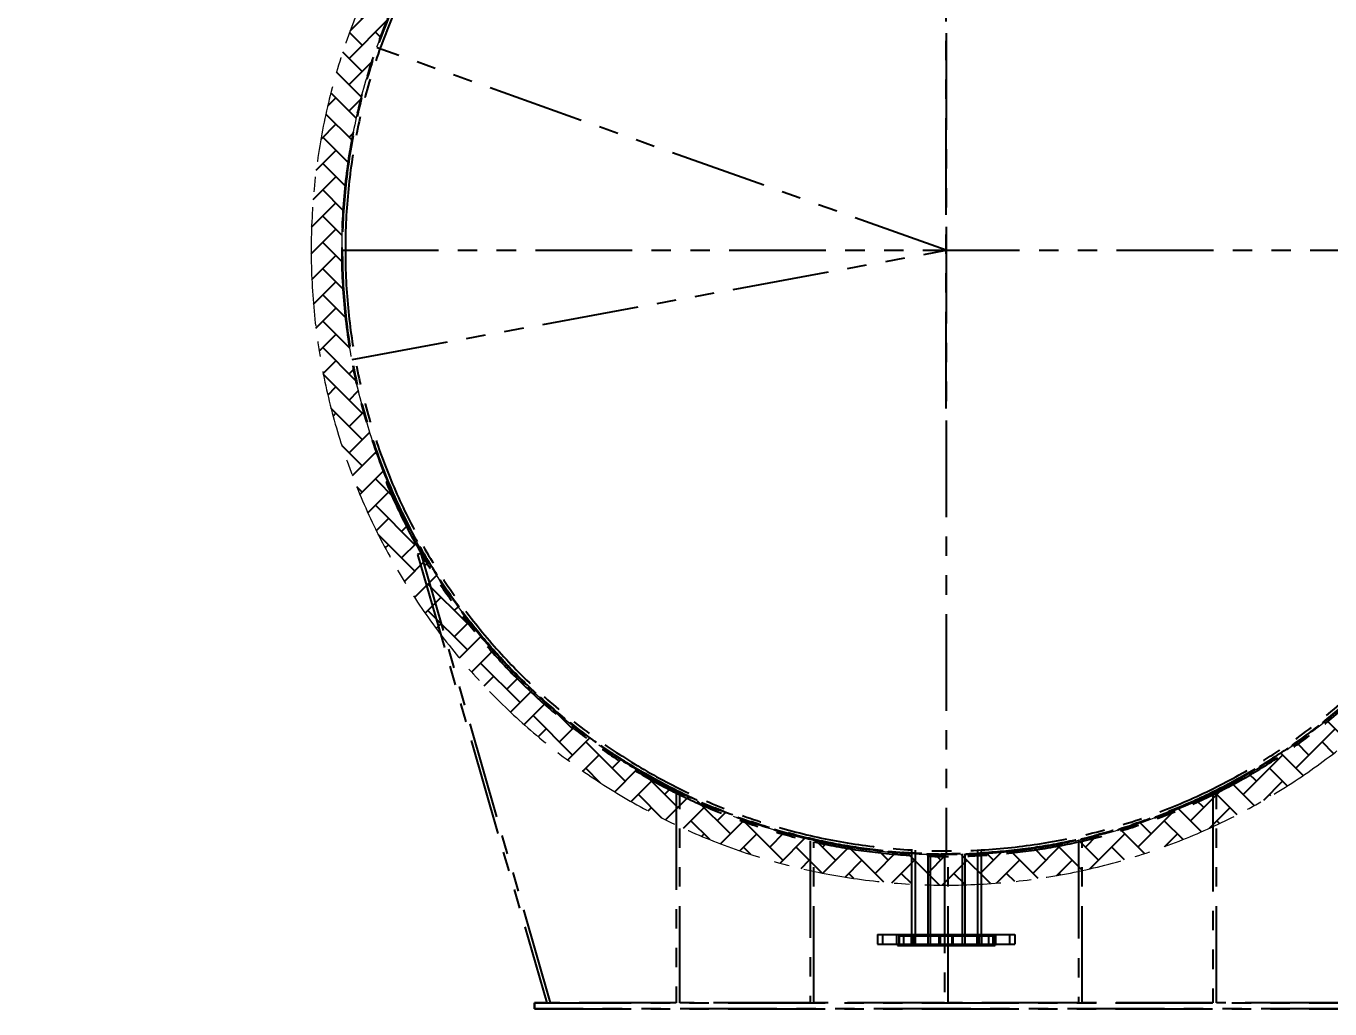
# Model space of a CAD drawing. Header units: millimetres. Extents: x -46397 to 283259, y -8690 to 23983.
# Drawn here: x -16944 to -14807, y 597 to 2208 of the extents above; entities that cross this region are included whole.
import ezdxf

# ---------------------------------------------------------------- set-up
doc = ezdxf.new("R2010")
doc.units = ezdxf.units.MM
doc.linetypes.add('CENTER', pattern=[2, 1.25, -0.25, 0.25, -0.25])
doc.linetypes.add('PHANTOM', pattern=[63.5, 31.75, -6.35, 6.35, -6.35, 6.35, -6.35])
doc.layers.get('Defpoints').update_dxf_attribs({"lineweight": 0})
doc.layers.add('DUONGTAM', color=1, linetype='CENTER', lineweight=0)
doc.layers.add('PHANTOM 2', color=8, linetype='Continuous', lineweight=0)
doc.styles.add('GHI CHÚ 1', font='isocp_IV25.ttf', dxfattribs={"width": 0.8})
doc.dimstyles.new('1-30SCALE', dxfattribs={"dimtxt": 75, "dimasz": 75, "dimexe": 37.5, "dimexo": 30, "dimgap": 30, "dimtad": 1, "dimtoh": 1, "dimdec": 0, "dimdsep": 46, "dimtxsty": 'GHI CHÚ 1', "dimcen": 0.09, "dimclrd": 256, "dimclre": 256, "dimclrt": 2, "dimadec": 0, "dimazin": 0, "dimtfac": 1, "dimtdec": 0, "dimtofl": 0, "dimtmove": 0, "dimatfit": 3, "dimfxl": 1, "dimlwd": 0, "dimlwe": 0, "dimarcsym": 0})

# ---------------------------------------------------------------- blocks, each defined once
blk = doc.blocks.new('BO-3')
at = {"color": 251, "linetype": 'PHANTOM', "ltscale": 5, "extrusion": (0, 1, 0)}
for p, q in [((0, 984.3), (0, 2384)), ((-914.6, 865.1), (-918.3, 863.6)), ((-860.8, 747), (-866.5, 745.1)), ((-866.5, 745.1), (-655, 10)), ((-648.7, 10), (-860.8, 747)), ((-850.4, 729.4), (-855.3, 727.8)), ((-443, 354.2), (-443, 10)), ((-437, 10), (-437, 351.2)), ((437, 351.2), (437, 10)), ((443, 10), (443, 354.2)), ((-223, 275.3), (-223, 10)), ((-217, 10), (-217, 274)), ((-57.1, 260.7), (-57.1, 122)), ((-51.1, 260.3), (-51.1, 104)), ((51.1, 260.3), (51.1, 104)), ((57.2, 260.7), (57.2, 122)), ((217, 274), (217, 10)), ((223, 10), (223, 275.3)), ((-30.1, 254.5), (-30.1, 120)), ((-26.2, 254.3), (-26.2, 104)), ((-3, 250), (-3, 10)), ((3, 10), (3, 250)), ((26.2, 254.3), (26.2, 104)), ((30.2, 254.5), (30.2, 120)), ((-112.5, 122), (-30.1, 122)), ((-112.5, 122), (-112.5, 106)), ((-104, 106), (-104, 122)), ((-81, 106), (-81, 122)), ((-77.5, 120), (77.5, 120)), ((-77.5, 120), (-77.5, 106)), ((-76.9, 106), (-76.9, 122)), ((-69.5, 106), (-69.5, 120)), ((-57.7, 122), (-57.7, 104)), ((-57.1, 122), (-57.1, 104)), ((-53.9, 106), (-53.9, 122)), ((-50.5, 106), (-50.5, 120)), ((-30.5, 120), (-30.5, 104)), ((-30.1, 122), (30.2, 122)), ((-30.1, 120), (-30.1, 104)), ((-11.5, 106), (-11.5, 122)), ((-9.5, 106), (-9.5, 120)), ((9.5, 106), (9.5, 120)), ((11.5, 106), (11.5, 122)), ((30.2, 122), (112.5, 122)), ((30.2, 120), (30.2, 104)), ((30.6, 120), (30.6, 104)), ((50.5, 106), (50.5, 120)), ((53.9, 106), (53.9, 122)), ((57.2, 122), (57.2, 104)), ((57.7, 122), (57.7, 104)), ((69.5, 106), (69.5, 120)), ((76.9, 106), (76.9, 122)), ((77.5, 120), (77.5, 106)), ((81, 106), (81, 122)), ((104, 106), (104, 122)), ((112.5, 122), (112.5, 106)), ((-112.5, 106), (-77.5, 106)), ((-80, 106), (-80, 104)), ((-80, 104), (-48, 104)), ((-77.5, 106), (77.5, 106)), ((-48, 106), (-48, 104)), ((-48, 104), (48, 104)), ((48, 106), (48, 104)), ((48, 104), (80, 104)), ((77.5, 106), (112.5, 106)), ((80, 106), (80, 104)), ((-675, 10), (-675, 0)), ((-655, 10), (-675, 10)), ((-675, 0), (675, 0)), ((-443, 10), (-648.7, 10)), ((-223, 10), (-437, 10)), ((-3, 10), (-217, 10)), ((217, 10), (3, 10)), ((437, 10), (223, 10)), ((648.7, 10), (443, 10))]:
    blk.add_line(p, q, dxfattribs=at)
at = {"color": 251, "linetype": 'PHANTOM', "ltscale": 5}
for p, q in [((0, 2235), (0, 253)), ((0, 1244), (-932.7, 1576)), ((-991, 1244), (991, 1244)), ((-973.7, 1065.1), (0, 1244)), ((-399.7, 337.9), (-360.6, 322)), ((-675, 10), (675, 10)), ((-675, 0), (-675, 10)), ((675, 0), (-675, 0))]:
    blk.add_line(p, q, dxfattribs=at)
at = {"color": 251, "linetype": 'PHANTOM', "ltscale": 5, "extrusion": (0, 0, -1)}
for radius in [991, 990, 985]:
    blk.add_circle((0, 1244), radius, dxfattribs=at)
at = {"color": 251, "linetype": 'PHANTOM', "ltscale": 5}
blk.add_arc((0, 1244), 994, 202.5, 337.5, dxfattribs=at)
at = {"color": 251, "linetype": 'PHANTOM', "ltscale": 5, "extrusion": (0, 0, -1)}
blk.add_arc((0, 1244), 990, 202.5, 337.5, dxfattribs=at)
blk = doc.blocks.new('*D2588')
at = {"layer": 'Defpoints', "color": 0, "transparency": 16777216}
for p in [(-16396.1, 2241.7), (-14474.7, 1439.7)]:
    blk.add_point(p, dxfattribs=at)
at = {"layer": 'PHANTOM 2', "linetype": 'Continuous', "lineweight": 0, "transparency": 16777216}
for p, q in [((-16877.9, 2311), (-16562.2, 2311)), ((-16562.2, 2311), (-16479.1, 2276.4))]:
    blk.add_line(p, q, dxfattribs=at)
at = {"layer": 'PHANTOM 2', "lineweight": 0, "transparency": 16777216}
for p, q in [((-15435.5, 1840.7), (-15435.3, 1840.7)), ((-15435.4, 1840.6), (-15435.4, 1840.8))]:
    blk.add_line(p, q, dxfattribs=at)
at = {"layer": 'PHANTOM 2', "transparency": 16777216}
blk.add_solid([(-16473.3, 2290.2), (-16484.9, 2262.5), (-16396.1, 2241.7)], dxfattribs=at)
at = {"layer": 'PHANTOM 2', "color": 2, "transparency": 16777216, "insert": (-16735, 2390.4), "char_height": 95, "attachment_point": 5, "style": 'GHI CHÚ 1'}
blk.add_mtext('∅2082', dxfattribs=at)

msp = doc.modelspace()

# ---------------------------------------------------------------- hatches: boundary and pattern name
h = msp.add_hatch()
h.set_pattern_fill('AR-HBONE', color=1, scale=0.3)
h.set_pattern_definition([(45, (-4000, 0), (0, 43.10523), [91.44, -30.48]), (135, (-3978.447, 21.553), (4e-15, 43.10523), [91.44, -30.48])])
edge = h.paths.add_edge_path()
edge.add_arc((-15435.38, 1840.7), 1041, 180, 518.52568)
edge.add_arc((-15435.38, 1840.7), 1041, 158.52568, 180)
edge = h.paths.add_edge_path(flags=16)
edge.add_arc((-15435.38, 1840.7), 991, -201.47432, 0, ccw=False)
edge.add_arc((-15435.38, 1840.7), 991, 0, 158.52568, ccw=False)

# ---------------------------------------------------------------- linework, layer by layer
at = {"layer": 'DUONGTAM', "color": 5, "lineweight": 0, "ltscale": 100}
for points in [[(-16476.38, 1840.7, 1), (-14394.38, 1840.7, 1)], [(-16426.38, 1840.7, 1), (-14444.38, 1840.7, 1)]]:
    msp.add_lwpolyline(points, format="xyb", close=True, dxfattribs=at)

# ---------------------------------------------------------------- block references
msp.add_blockref('BO-3', (-15435.38, 596.7, -1.5))

# ---------------------------------------------------------------- dimensions: what is measured, and where the dimension line sits
at = {"layer": 'PHANTOM 2'}
dim = msp.add_diameter_dim_2p(p1=(-14474.71, 1439.71), p2=(-16396.05, 2241.69), dimstyle='1-30SCALE', override={"dimtxt": 95, "dimasz": 90, "dimexe": 30, "dimtmove": 1}, dxfattribs=at)
dim.commit()
dim.dimension.update_dxf_attribs({"geometry": '*D2588', "text_midpoint": (-16562.17, 2311.02)})

doc.saveas('drawing.dxf')
